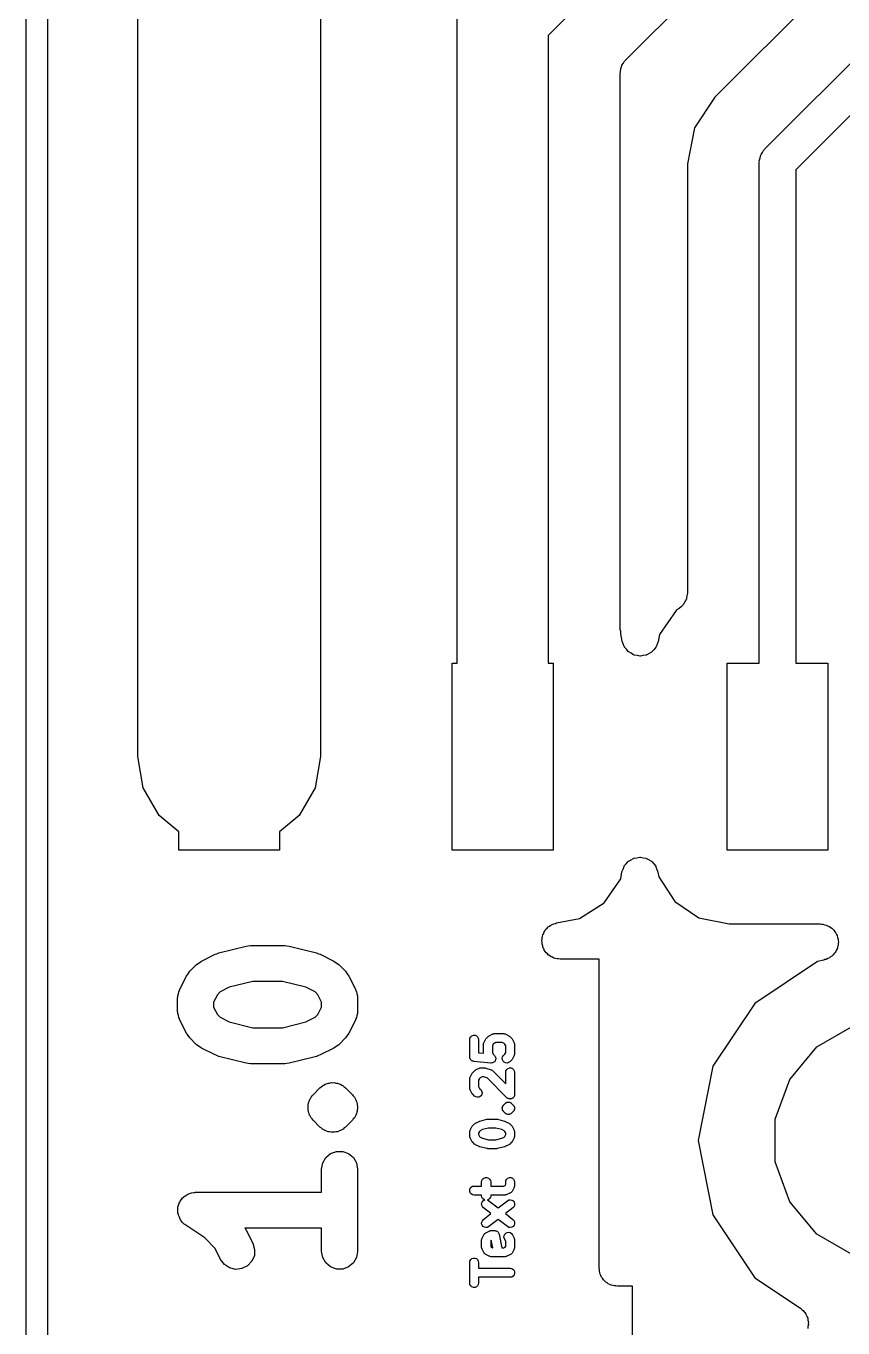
# Model space of a CAD drawing. Extents: x 125.9 to 155.7, y -114.6 to -82.3.
# Drawn here: x 125.91 to 131.58, y -100.49 to -91.44 of the extents above; entities that cross this region are included whole.
import ezdxf

# ---------------------------------------------------------------- set-up
doc = ezdxf.new("R2010")
doc.units = 0
doc.header["$MEASUREMENT"] = 0
doc.layers.add('BLACK', color=7, linetype='CONTINUOUS')

msp = doc.modelspace()

# ---------------------------------------------------------------- linework, layer by layer
at = {"layer": 'Black'}
for p, q in [((125.909, -114.554), (125.909, -82.423)), ((126.059, -82.498), (126.059, -114.479)), ((134.691, -86.3575), (129.537, -91.5105)), ((130.075, -91.6804), (134.86, -86.8947)), ((135.118, -87.5155), (130.695, -91.9378)), ((131.04, -92.3002), (135.48, -87.8602)), ((135.623, -88.077), (131.257, -92.4426)), ((126.685, -96.52), (126.685, -90.993)), ((127.955, -91.256), (127.955, -96.52)), ((128.903, -95.87), (128.903, -91.379)), ((129.537, -91.5105), (129.537, -95.87)), ((130.049, -91.7166), (130.059, -91.703)), ((130.059, -91.703), (130.067, -91.6886)), ((130.067, -91.6886), (130.071, -91.685)), ((130.071, -91.685), (130.075, -91.6804)), ((130.037, -91.7702), (130.038, -91.7647)), ((130.037, -95.636), (130.037, -91.7702)), ((130.038, -91.7592), (130.042, -91.7431)), ((130.038, -91.7647), (130.038, -91.7592)), ((130.042, -91.7431), (130.045, -91.7268)), ((130.045, -91.7268), (130.048, -91.7219)), ((130.048, -91.7219), (130.049, -91.7166)), ((130.695, -91.9378), (130.553, -92.151)), ((130.553, -92.151), (130.503, -92.4025)), ((131.011, -92.3466), (131.013, -92.3417)), ((131.013, -92.3417), (131.015, -92.3363)), ((131.015, -92.3363), (131.024, -92.3227)), ((131.024, -92.3227), (131.033, -92.3084)), ((131.033, -92.3084), (131.037, -92.3048)), ((131.037, -92.3048), (131.04, -92.3002)), ((130.503, -92.4025), (130.503, -95.3849)), ((131.003, -92.3789), (131.008, -92.3629)), ((131.004, -92.3845), (131.003, -92.3789)), ((131.003, -92.39), (131.004, -92.3845)), ((131.003, -95.87), (131.003, -92.39)), ((131.008, -92.3629), (131.011, -92.3466)), ((131.257, -92.4426), (131.257, -95.87)), ((130.5, -95.4036), (130.497, -95.4225)), ((130.503, -95.3849), (130.5, -95.4036)), ((130.425, -95.5046), (130.31, -95.6717)), ((130.445, -95.4917), (130.425, -95.5046)), ((130.459, -95.4788), (130.445, -95.4917)), ((130.473, -95.4665), (130.459, -95.4788)), ((130.475, -95.4638), (130.473, -95.4665)), ((130.477, -95.4617), (130.475, -95.4638)), ((130.486, -95.4448), (130.477, -95.4617)), ((130.495, -95.4283), (130.486, -95.4448)), ((130.496, -95.4253), (130.495, -95.4283)), ((130.497, -95.4225), (130.496, -95.4253)), ((130.04, -95.6499), (130.037, -95.636)), ((130.041, -95.664), (130.04, -95.6499)), ((130.042, -95.6669), (130.041, -95.664)), ((130.051, -95.718), (130.042, -95.6669)), ((130.31, -95.6717), (130.301, -95.7197)), ((130.058, -95.7364), (130.051, -95.718)), ((130.065, -95.7552), (130.058, -95.7364)), ((130.066, -95.757), (130.065, -95.7552)), ((130.067, -95.7592), (130.066, -95.757)), ((130.08, -95.7742), (130.067, -95.7592)), ((130.092, -95.7897), (130.08, -95.7742)), ((130.272, -95.7756), (130.259, -95.7908)), ((130.285, -95.7607), (130.272, -95.7756)), ((130.287, -95.7567), (130.285, -95.7585)), ((130.285, -95.7585), (130.285, -95.7607)), ((130.294, -95.7381), (130.287, -95.7567)), ((130.301, -95.7197), (130.294, -95.7381)), ((130.094, -95.7909), (130.092, -95.7897)), ((130.096, -95.7927), (130.094, -95.7909)), ((130.113, -95.8024), (130.096, -95.7927)), ((130.13, -95.8127), (130.113, -95.8024)), ((130.132, -95.8132), (130.13, -95.8127)), ((130.134, -95.8143), (130.132, -95.8132)), ((130.154, -95.8175), (130.134, -95.8143)), ((130.173, -95.8214), (130.154, -95.8175)), ((130.175, -95.8211), (130.173, -95.8214)), ((130.178, -95.8215), (130.175, -95.8211)), ((130.197, -95.8178), (130.178, -95.8215)), ((130.217, -95.8149), (130.197, -95.8178)), ((130.219, -95.8138), (130.217, -95.8149)), ((130.221, -95.8133), (130.219, -95.8138)), ((130.238, -95.8033), (130.221, -95.8133)), ((130.255, -95.7938), (130.238, -95.8033)), ((130.257, -95.792), (130.255, -95.7938)), ((130.259, -95.7908), (130.257, -95.792)), ((128.87, -97.17), (128.87, -95.87)), ((128.87, -95.87), (128.903, -95.87)), ((129.537, -95.87), (129.57, -95.87)), ((129.57, -95.87), (129.57, -97.17)), ((130.78, -97.17), (130.78, -95.87)), ((130.78, -95.87), (131.003, -95.87)), ((131.257, -95.87), (131.48, -95.87)), ((131.48, -95.87), (131.48, -97.17)), ((126.723, -96.7372), (126.685, -96.52)), ((127.955, -96.52), (127.917, -96.7372)), ((126.834, -96.9282), (126.723, -96.7372)), ((127.917, -96.7372), (127.806, -96.9282)), ((126.97, -97.0427), (126.834, -96.9282)), ((127.806, -96.9282), (127.67, -97.0427)), ((126.97, -97.17), (126.97, -97.0427)), ((127.67, -97.0427), (127.67, -97.17)), ((127.67, -97.17), (126.97, -97.17)), ((129.57, -97.17), (128.87, -97.17)), ((130.131, -97.2262), (130.133, -97.2251)), ((130.133, -97.2251), (130.153, -97.2222)), ((130.153, -97.2222), (130.172, -97.2185)), ((130.172, -97.2185), (130.175, -97.2189)), ((130.175, -97.2189), (130.177, -97.2186)), ((130.177, -97.2186), (130.196, -97.2225)), ((130.196, -97.2225), (130.216, -97.2257)), ((131.48, -97.17), (130.78, -97.17)), ((130.049, -97.3203), (130.056, -97.3019)), ((130.056, -97.3019), (130.063, -97.2833)), ((130.063, -97.2833), (130.065, -97.2814)), ((130.065, -97.2793), (130.078, -97.2644)), ((130.065, -97.2814), (130.065, -97.2793)), ((130.078, -97.2644), (130.091, -97.2492)), ((130.091, -97.2492), (130.093, -97.248)), ((130.093, -97.248), (130.095, -97.2462)), ((130.095, -97.2462), (130.112, -97.2367)), ((130.112, -97.2367), (130.129, -97.2267)), ((130.129, -97.2267), (130.131, -97.2262)), ((130.216, -97.2257), (130.218, -97.2268)), ((130.218, -97.2268), (130.22, -97.2273)), ((130.22, -97.2273), (130.237, -97.2376)), ((130.237, -97.2376), (130.254, -97.2473)), ((130.254, -97.2473), (130.256, -97.2491)), ((130.256, -97.2491), (130.258, -97.2503)), ((130.258, -97.2503), (130.27, -97.2658)), ((130.27, -97.2658), (130.283, -97.2808)), ((130.283, -97.2808), (130.284, -97.283)), ((130.284, -97.283), (130.285, -97.2848)), ((130.285, -97.2848), (130.292, -97.3035)), ((130.292, -97.3035), (130.299, -97.322)), ((129.925, -97.5354), (130.04, -97.3683)), ((130.04, -97.3683), (130.049, -97.3203)), ((130.299, -97.322), (130.305, -97.3545)), ((130.305, -97.3545), (130.415, -97.5254)), ((129.754, -97.6453), (129.925, -97.5354)), ((130.415, -97.5254), (130.582, -97.6395)), ((129.586, -97.679), (129.595, -97.6753)), ((129.595, -97.6753), (129.754, -97.6453)), ((130.582, -97.6395), (130.793, -97.6823)), ((129.494, -97.778), (129.497, -97.7683)), ((129.497, -97.7683), (129.499, -97.758)), ((129.499, -97.758), (129.505, -97.7477)), ((129.505, -97.7477), (129.509, -97.7366)), ((129.509, -97.7366), (129.516, -97.7286)), ((129.516, -97.7286), (129.521, -97.7196)), ((129.521, -97.7196), (129.53, -97.7119)), ((129.53, -97.7119), (129.537, -97.7028)), ((129.537, -97.7028), (129.546, -97.6976)), ((129.546, -97.6976), (129.554, -97.6908)), ((129.554, -97.6908), (129.565, -97.6867)), ((129.565, -97.6867), (129.575, -97.6808)), ((129.575, -97.6808), (129.586, -97.679)), ((130.793, -97.6823), (131.425, -97.6823)), ((131.425, -97.6823), (131.435, -97.684)), ((131.435, -97.684), (131.444, -97.6838)), ((131.444, -97.6838), (131.456, -97.6878)), ((131.456, -97.6878), (131.468, -97.6899)), ((131.468, -97.6899), (131.477, -97.6948)), ((131.477, -97.6948), (131.486, -97.6979)), ((131.486, -97.6979), (131.496, -97.7058)), ((131.496, -97.7058), (131.507, -97.712)), ((131.507, -97.712), (131.513, -97.7195)), ((131.513, -97.7195), (131.52, -97.7255)), ((131.52, -97.7255), (131.527, -97.7362)), ((131.527, -97.7362), (131.535, -97.7458)), ((131.535, -97.7458), (131.538, -97.7549)), ((131.538, -97.7549), (131.543, -97.7633)), ((131.543, -97.7633), (131.546, -97.7755)), ((127.248, -97.8834), (127.438, -97.8358)), ((127.438, -97.8358), (127.453, -97.8347)), ((127.453, -97.8347), (127.468, -97.832)), ((127.468, -97.832), (127.706, -97.832)), ((127.706, -97.832), (127.721, -97.8347)), ((127.721, -97.8347), (127.737, -97.8358)), ((127.737, -97.8358), (127.927, -97.8834)), ((129.492, -97.8015), (129.494, -97.7899)), ((129.494, -97.8118), (129.492, -97.8015)), ((129.494, -97.7899), (129.494, -97.778)), ((129.494, -97.8221), (129.494, -97.8118)), ((129.498, -97.8333), (129.494, -97.8221)), ((129.5, -97.8449), (129.498, -97.8333)), ((129.505, -97.8538), (129.5, -97.8449)), ((129.509, -97.8636), (129.505, -97.8538)), ((131.545, -97.8501), (131.539, -97.8611)), ((131.547, -97.8405), (131.545, -97.8501)), ((131.546, -97.7755), (131.55, -97.7872)), ((131.55, -97.8313), (131.547, -97.8405)), ((131.55, -97.7872), (131.55, -97.797)), ((131.55, -97.797), (131.552, -97.8065)), ((131.552, -97.8065), (131.55, -97.8188)), ((131.55, -97.8188), (131.55, -97.8313)), ((127.111, -97.9524), (127.127, -97.9405)), ((127.127, -97.9405), (127.222, -97.8929)), ((127.222, -97.8929), (127.235, -97.889)), ((127.235, -97.889), (127.248, -97.8834)), ((127.927, -97.8834), (127.94, -97.889)), ((127.94, -97.889), (127.953, -97.8929)), ((127.953, -97.8929), (128.048, -97.9405)), ((128.048, -97.9405), (128.064, -97.9524)), ((129.516, -97.8727), (129.509, -97.8636)), ((129.522, -97.8828), (129.516, -97.8727)), ((129.531, -97.8894), (129.522, -97.8828)), ((129.537, -97.8974), (129.531, -97.8894)), ((129.547, -97.9033), (129.537, -97.8974)), ((129.557, -97.9108), (129.547, -97.9033)), ((129.566, -97.9142), (129.557, -97.9108)), ((129.575, -97.9194), (129.566, -97.9142)), ((129.587, -97.9215), (129.575, -97.9194)), ((129.598, -97.9254), (129.587, -97.9215)), ((129.609, -97.9253), (129.598, -97.9254)), ((129.619, -97.9271), (129.609, -97.9253)), ((129.89, -97.9271), (129.619, -97.9271)), ((129.89, -100.072), (129.89, -97.9271)), ((131.408, -97.9421), (130.971, -98.2342)), ((131.45, -97.9338), (131.408, -97.9421)), ((131.459, -97.9303), (131.45, -97.9338)), ((131.468, -97.9286), (131.459, -97.9303)), ((131.479, -97.9224), (131.468, -97.9286)), ((131.491, -97.9179), (131.479, -97.9224)), ((131.498, -97.9114), (131.491, -97.9179)), ((131.507, -97.9066), (131.498, -97.9114)), ((131.515, -97.897), (131.507, -97.9066)), ((131.524, -97.8888), (131.515, -97.897)), ((131.529, -97.8802), (131.524, -97.8888)), ((131.535, -97.8728), (131.529, -97.8802)), ((131.539, -97.8611), (131.535, -97.8728)), ((127.023, -98.044), (127.035, -98.0279)), ((127.035, -98.0279), (127.047, -98.0115)), ((127.047, -98.0115), (127.094, -97.9639)), ((127.094, -97.9639), (127.111, -97.9524)), ((128.064, -97.9524), (128.081, -97.9639)), ((128.081, -97.9639), (128.128, -98.0115)), ((128.128, -98.0115), (128.14, -98.0279)), ((128.14, -98.0279), (128.152, -98.044)), ((126.976, -98.1392), (127.023, -98.044)), ((127.321, -98.1226), (127.257, -98.155)), ((127.484, -98.082), (127.321, -98.1226)), ((127.691, -98.082), (127.484, -98.082)), ((127.853, -98.1226), (127.691, -98.082)), ((127.918, -98.155), (127.853, -98.1226)), ((128.152, -98.044), (128.199, -98.1392)), ((126.962, -98.1951), (126.964, -98.188)), ((126.962, -98.2904), (126.962, -98.1951)), ((126.963, -98.1809), (126.967, -98.1668)), ((126.964, -98.188), (126.963, -98.1809)), ((126.967, -98.1668), (126.97, -98.1524)), ((126.97, -98.1524), (126.974, -98.1461)), ((126.974, -98.1461), (126.976, -98.1392)), ((127.238, -98.1739), (127.212, -98.2246)), ((127.257, -98.155), (127.238, -98.1739)), ((127.937, -98.1739), (127.918, -98.155)), ((127.962, -98.2247), (127.937, -98.1739)), ((128.199, -98.1392), (128.201, -98.1461)), ((128.201, -98.1461), (128.205, -98.1524)), ((128.205, -98.1524), (128.207, -98.1668)), ((128.207, -98.1668), (128.212, -98.1809)), ((128.212, -98.1809), (128.211, -98.188)), ((128.211, -98.188), (128.212, -98.1951)), ((128.212, -98.1951), (128.212, -98.2904)), ((126.964, -98.2975), (126.962, -98.2904)), ((126.963, -98.3047), (126.964, -98.2975)), ((126.967, -98.3187), (126.963, -98.3047)), ((127.212, -98.2246), (127.212, -98.2609)), ((127.212, -98.2609), (127.238, -98.3116)), ((127.937, -98.3116), (127.962, -98.2609)), ((127.962, -98.2609), (127.962, -98.2247)), ((128.212, -98.3047), (128.207, -98.3187)), ((128.212, -98.2904), (128.211, -98.2975)), ((128.211, -98.2975), (128.212, -98.3047)), ((130.971, -98.2342), (130.679, -98.6713)), ((126.97, -98.3331), (126.967, -98.3187)), ((126.974, -98.3394), (126.97, -98.3331)), ((126.976, -98.3463), (126.974, -98.3394)), ((127.023, -98.4415), (126.976, -98.3463)), ((127.238, -98.3116), (127.257, -98.3305)), ((127.257, -98.3305), (127.321, -98.3629)), ((127.321, -98.3629), (127.484, -98.4035)), ((127.691, -98.4035), (127.853, -98.3629)), ((127.853, -98.3629), (127.918, -98.3305)), ((127.918, -98.3305), (127.937, -98.3116)), ((128.199, -98.3463), (128.152, -98.4415)), ((128.201, -98.3394), (128.199, -98.3463)), ((128.205, -98.3331), (128.201, -98.3394)), ((128.207, -98.3187), (128.205, -98.3331)), ((131.403, -98.5359), (131.659, -98.3883)), ((127.035, -98.4576), (127.023, -98.4415)), ((127.047, -98.474), (127.035, -98.4576)), ((127.094, -98.5216), (127.047, -98.474)), ((127.484, -98.4035), (127.691, -98.4035)), ((128.128, -98.474), (128.081, -98.5216)), ((128.14, -98.4576), (128.128, -98.474)), ((128.152, -98.4415), (128.14, -98.4576)), ((128.991, -98.4866), (128.993, -98.4759)), ((128.991, -98.6057), (128.991, -98.4866)), ((128.993, -98.4759), (128.998, -98.4665)), ((128.998, -98.4665), (129.006, -98.4596)), ((129.006, -98.4596), (129.017, -98.4558)), ((129.017, -98.4558), (129.028, -98.4558)), ((129.028, -98.4558), (129.038, -98.4596)), ((129.038, -98.4596), (129.046, -98.4665)), ((129.046, -98.4665), (129.051, -98.4759)), ((129.051, -98.4759), (129.053, -98.4866)), ((129.053, -98.4866), (129.053, -98.5774)), ((129.089, -98.5084), (129.101, -98.4845)), ((129.101, -98.4845), (129.104, -98.4805)), ((129.104, -98.4805), (129.107, -98.4764)), ((129.107, -98.4764), (129.119, -98.4645)), ((129.119, -98.4645), (129.123, -98.4617)), ((129.123, -98.4617), (129.127, -98.4587)), ((129.127, -98.4587), (129.151, -98.4468)), ((129.151, -98.4468), (129.153, -98.4462)), ((129.153, -98.4462), (129.154, -98.4453)), ((129.154, -98.4453), (129.158, -98.4447)), ((129.158, -98.4447), (129.161, -98.4437)), ((129.161, -98.4437), (129.163, -98.4438)), ((129.163, -98.4438), (129.165, -98.4435)), ((129.165, -98.4435), (129.224, -98.4435)), ((129.224, -98.4435), (129.226, -98.4438)), ((129.226, -98.4438), (129.228, -98.4437)), ((129.228, -98.4437), (129.232, -98.4447)), ((129.232, -98.4447), (129.235, -98.4453)), ((129.235, -98.4453), (129.237, -98.4462)), ((129.237, -98.4462), (129.238, -98.4468)), ((129.238, -98.4468), (129.262, -98.4587)), ((129.262, -98.4587), (129.266, -98.4616)), ((129.266, -98.4616), (129.27, -98.4645)), ((129.27, -98.4645), (129.282, -98.4764)), ((129.282, -98.4764), (129.285, -98.4805)), ((129.285, -98.4805), (129.288, -98.4845)), ((129.288, -98.4845), (129.3, -98.5084)), ((127.111, -98.5331), (127.094, -98.5216)), ((127.127, -98.545), (127.111, -98.5331)), ((127.222, -98.5927), (127.127, -98.545)), ((128.048, -98.545), (127.953, -98.5927)), ((128.064, -98.5331), (128.048, -98.545)), ((128.081, -98.5216), (128.064, -98.5331)), ((129.053, -98.5774), (129.086, -98.5807)), ((129.086, -98.5188), (129.087, -98.5152)), ((129.086, -98.5206), (129.086, -98.5188)), ((129.086, -98.5223), (129.086, -98.5206)), ((129.086, -98.5807), (129.086, -98.5223)), ((129.087, -98.5152), (129.088, -98.5116)), ((129.088, -98.5116), (129.089, -98.5101)), ((129.089, -98.5101), (129.089, -98.5084)), ((129.155, -98.517), (129.149, -98.5297)), ((129.149, -98.5297), (129.149, -98.5745)), ((129.149, -98.5745), (129.155, -98.5872)), ((129.16, -98.5123), (129.155, -98.517)), ((129.172, -98.506), (129.16, -98.5123)), ((129.217, -98.506), (129.172, -98.506)), ((129.23, -98.5123), (129.217, -98.506)), ((129.235, -98.517), (129.23, -98.5123)), ((129.241, -98.5297), (129.235, -98.517)), ((129.235, -98.5872), (129.241, -98.5745)), ((129.241, -98.5745), (129.241, -98.5297)), ((129.3, -98.5084), (129.301, -98.5101)), ((129.301, -98.5101), (129.301, -98.5116)), ((129.301, -98.5116), (129.302, -98.5153)), ((129.302, -98.5153), (129.303, -98.5188)), ((129.303, -98.5188), (129.303, -98.5206)), ((129.303, -98.5206), (129.303, -98.5223)), ((129.303, -98.5223), (129.303, -98.5819)), ((129.303, -98.5819), (129.303, -98.5836)), ((131.214, -98.762), (131.403, -98.5359)), ((127.235, -98.5966), (127.222, -98.5927)), ((127.248, -98.6021), (127.235, -98.5966)), ((127.438, -98.6497), (127.248, -98.6021)), ((127.453, -98.6508), (127.438, -98.6497)), ((127.468, -98.6535), (127.453, -98.6508)), ((127.706, -98.6535), (127.468, -98.6535)), ((127.721, -98.6508), (127.706, -98.6535)), ((127.737, -98.6497), (127.721, -98.6508)), ((127.927, -98.6021), (127.737, -98.6497)), ((127.94, -98.5966), (127.927, -98.6021)), ((127.953, -98.5927), (127.94, -98.5966)), ((128.991, -98.6068), (128.991, -98.6057)), ((128.991, -98.608), (128.991, -98.6068)), ((128.992, -98.6121), (128.991, -98.608)), ((128.993, -98.6164), (128.992, -98.6121)), ((128.993, -98.6174), (128.993, -98.6164)), ((128.994, -98.6185), (128.993, -98.6174)), ((128.996, -98.622), (128.994, -98.6185)), ((128.998, -98.6258), (128.996, -98.622)), ((128.999, -98.6265), (128.998, -98.6258)), ((129, -98.6275), (128.999, -98.6265)), ((129.003, -98.63), (129, -98.6275)), ((129.006, -98.6327), (129.003, -98.63)), ((129.008, -98.6331), (129.006, -98.6327)), ((129.009, -98.6338), (129.008, -98.6331)), ((129.013, -98.635), (129.009, -98.6338)), ((129.017, -98.6364), (129.013, -98.635)), ((129.018, -98.6364), (129.017, -98.6364)), ((129.019, -98.6368), (129.018, -98.6364)), ((129.138, -98.6487), (129.019, -98.6368)), ((129.144, -98.6482), (129.138, -98.6487)), ((129.138, -98.6487), (129.138, -98.6487)), ((129.138, -98.6487), (129.138, -98.6487)), ((129.149, -98.6479), (129.144, -98.6482)), ((129.154, -98.6455), (129.149, -98.6478)), ((129.149, -98.6478), (129.149, -98.6478)), ((129.149, -98.6478), (129.149, -98.6479)), ((129.159, -98.6434), (129.154, -98.6455)), ((129.155, -98.5872), (129.163, -98.5955)), ((129.163, -98.6394), (129.159, -98.6432)), ((129.159, -98.6432), (129.159, -98.6433)), ((129.159, -98.6433), (129.159, -98.6434)), ((129.163, -98.5955), (129.163, -98.5956)), ((129.163, -98.5956), (129.164, -98.5957)), ((129.167, -98.6358), (129.163, -98.6394)), ((129.164, -98.5957), (129.166, -98.6001)), ((129.166, -98.6001), (129.169, -98.6044)), ((129.169, -98.6307), (129.167, -98.6355)), ((129.167, -98.6355), (129.167, -98.6356)), ((129.167, -98.6356), (129.167, -98.6358)), ((129.169, -98.6044), (129.17, -98.6046)), ((129.171, -98.626), (129.169, -98.6307)), ((129.17, -98.6046), (129.17, -98.6047)), ((129.17, -98.6047), (129.171, -98.6098)), ((129.171, -98.6098), (129.172, -98.6148)), ((129.172, -98.6204), (129.171, -98.6257)), ((129.171, -98.6257), (129.171, -98.6258)), ((129.171, -98.6258), (129.171, -98.626)), ((129.172, -98.6148), (129.172, -98.615)), ((129.172, -98.615), (129.172, -98.6152)), ((129.172, -98.6152), (129.172, -98.6204)), ((129.217, -98.6148), (129.22, -98.6044)), ((129.218, -98.6257), (129.217, -98.6148)), ((129.223, -98.6355), (129.218, -98.6257)), ((129.22, -98.6044), (129.226, -98.5955)), ((129.23, -98.6432), (129.223, -98.6355)), ((129.226, -98.5955), (129.235, -98.5872)), ((129.24, -98.6478), (129.23, -98.6432)), ((129.251, -98.6487), (129.24, -98.6478)), ((129.261, -98.6459), (129.251, -98.6487)), ((129.27, -98.6397), (129.261, -98.6459)), ((129.282, -98.6278), (129.27, -98.6397)), ((129.285, -98.6237), (129.282, -98.6278)), ((129.288, -98.6196), (129.285, -98.6237)), ((129.3, -98.5958), (129.288, -98.6196)), ((129.301, -98.5941), (129.3, -98.5958)), ((129.302, -98.5889), (129.301, -98.5925)), ((129.301, -98.5925), (129.301, -98.5941)), ((129.303, -98.5854), (129.302, -98.5889)), ((129.303, -98.5836), (129.303, -98.5854)), ((130.679, -98.6713), (130.577, -99.187)), ((128.991, -98.7569), (128.992, -98.7533)), ((128.991, -98.7587), (128.991, -98.7569)), ((128.991, -98.7604), (128.991, -98.7587)), ((128.991, -98.82), (128.991, -98.7604)), ((128.992, -98.7533), (128.993, -98.7497)), ((128.993, -98.7497), (128.994, -98.7482)), ((128.994, -98.7465), (129.006, -98.7226)), ((128.994, -98.7482), (128.994, -98.7465)), ((129.006, -98.7226), (129.009, -98.7186)), ((129.009, -98.7186), (129.012, -98.7145)), ((129.012, -98.7145), (129.024, -98.7026)), ((129.024, -98.7026), (129.028, -98.6997)), ((129.028, -98.6997), (129.032, -98.6968)), ((129.032, -98.6968), (129.056, -98.6849)), ((129.06, -98.7551), (129.053, -98.7678)), ((129.056, -98.6849), (129.057, -98.6843)), ((129.057, -98.6843), (129.059, -98.6834)), ((129.059, -98.6834), (129.063, -98.6828)), ((129.064, -98.7504), (129.06, -98.7551)), ((129.063, -98.6828), (129.066, -98.6818)), ((129.077, -98.7441), (129.064, -98.7504)), ((129.066, -98.6818), (129.068, -98.6819)), ((129.068, -98.6819), (129.07, -98.6816)), ((129.07, -98.6816), (129.094, -98.6816)), ((129.088, -98.7441), (129.077, -98.7441)), ((129.112, -98.752), (129.088, -98.7441)), ((129.094, -98.6816), (129.098, -98.6824)), ((129.098, -98.6824), (129.103, -98.6832)), ((129.103, -98.6832), (129.139, -98.6951)), ((129.25, -98.8897), (129.112, -98.752)), ((129.139, -98.6951), (129.141, -98.6959)), ((129.141, -98.6959), (129.142, -98.6964)), ((129.142, -98.6964), (129.145, -98.6985)), ((129.145, -98.6985), (129.149, -98.7002)), ((129.149, -98.7002), (129.15, -98.7016)), ((129.15, -98.7016), (129.151, -98.7026)), ((129.151, -98.7026), (129.241, -98.7921)), ((129.241, -98.7128), (129.243, -98.7021)), ((129.241, -98.7921), (129.241, -98.7128)), ((129.243, -98.7021), (129.248, -98.6927)), ((129.248, -98.6927), (129.256, -98.6857)), ((129.256, -98.6857), (129.267, -98.682)), ((129.267, -98.682), (129.278, -98.682)), ((129.278, -98.682), (129.288, -98.6857)), ((129.288, -98.6857), (129.296, -98.6927)), ((129.296, -98.6927), (129.301, -98.7021)), ((129.301, -98.7021), (129.303, -98.7128)), ((129.303, -98.7128), (129.303, -98.8676)), ((131.113, -99.0394), (131.214, -98.762)), ((127.904, -98.8687), (127.951, -98.821)), ((127.951, -98.821), (127.96, -98.8148)), ((127.96, -98.8148), (127.968, -98.807)), ((127.968, -98.807), (127.978, -98.8024)), ((127.978, -98.8024), (127.987, -98.7961)), ((127.987, -98.7961), (127.997, -98.7933)), ((127.997, -98.7933), (128.007, -98.7887)), ((128.007, -98.7887), (128.018, -98.7877)), ((128.018, -98.7877), (128.029, -98.7849)), ((128.029, -98.7849), (128.04, -98.7859)), ((128.04, -98.7859), (128.051, -98.7849)), ((128.051, -98.7849), (128.061, -98.7877)), ((128.061, -98.7877), (128.072, -98.7887)), ((128.072, -98.7887), (128.082, -98.7933)), ((128.082, -98.7933), (128.093, -98.7961)), ((128.093, -98.7961), (128.102, -98.8024)), ((128.102, -98.8024), (128.111, -98.807)), ((128.111, -98.807), (128.119, -98.8148)), ((128.119, -98.8148), (128.128, -98.821)), ((128.128, -98.821), (128.176, -98.8687)), ((128.991, -98.8217), (128.991, -98.82)), ((128.991, -98.8235), (128.991, -98.8217)), ((128.992, -98.827), (128.991, -98.8235)), ((128.993, -98.8306), (128.992, -98.827)), ((128.994, -98.8322), (128.993, -98.8306)), ((128.994, -98.8339), (128.994, -98.8322)), ((129.006, -98.8577), (128.994, -98.8339)), ((129.053, -98.7678), (129.053, -98.8126)), ((129.053, -98.8126), (129.06, -98.8252)), ((129.06, -98.8252), (129.068, -98.8336)), ((129.068, -98.8336), (129.074, -98.8425)), ((129.074, -98.8425), (129.077, -98.8529)), ((129.077, -98.8529), (129.076, -98.8638)), ((127.868, -98.9462), (127.869, -98.9408)), ((127.869, -98.9353), (127.871, -98.9302)), ((127.869, -98.9408), (127.869, -98.9353)), ((127.871, -98.9247), (127.876, -98.9148)), ((127.871, -98.9302), (127.871, -98.9247)), ((127.876, -98.9148), (127.879, -98.9042)), ((127.879, -98.9042), (127.882, -98.8997)), ((127.882, -98.8997), (127.884, -98.8945)), ((127.884, -98.8945), (127.887, -98.8903)), ((127.887, -98.8903), (127.89, -98.8854)), ((127.89, -98.8854), (127.897, -98.8776)), ((127.897, -98.8776), (127.904, -98.8687)), ((128.176, -98.8687), (128.182, -98.8776)), ((128.182, -98.8776), (128.19, -98.8854)), ((128.19, -98.8854), (128.192, -98.8903)), ((128.192, -98.8903), (128.196, -98.8945)), ((128.196, -98.8945), (128.198, -98.8997)), ((128.198, -98.8997), (128.201, -98.9042)), ((128.201, -98.9042), (128.204, -98.9148)), ((128.204, -98.9148), (128.208, -98.9247)), ((128.208, -98.9247), (128.209, -98.9302)), ((128.209, -98.9302), (128.21, -98.9353)), ((128.21, -98.9353), (128.21, -98.9408)), ((128.21, -98.9408), (128.212, -98.9462)), ((129.009, -98.8618), (129.006, -98.8577)), ((129.012, -98.8659), (129.009, -98.8618)), ((129.024, -98.8778), (129.012, -98.8659)), ((129.033, -98.884), (129.024, -98.8778)), ((129.043, -98.8868), (129.033, -98.884)), ((129.054, -98.8859), (129.043, -98.8868)), ((129.064, -98.8813), (129.054, -98.8859)), ((129.072, -98.8736), (129.064, -98.8813)), ((129.076, -98.8638), (129.072, -98.8736)), ((129.223, -98.9449), (129.225, -98.943)), ((129.225, -98.943), (129.226, -98.9407)), ((129.226, -98.9407), (129.238, -98.9288)), ((129.238, -98.9288), (129.24, -98.9272)), ((129.24, -98.9272), (129.242, -98.9253)), ((129.242, -98.9253), (129.245, -98.9241)), ((129.245, -98.9241), (129.247, -98.9226)), ((129.247, -98.9226), (129.25, -98.9219)), ((129.253, -98.892), (129.25, -98.8897)), ((129.25, -98.9219), (129.252, -98.9207)), ((129.252, -98.9207), (129.255, -98.9205)), ((129.256, -98.8946), (129.253, -98.892)), ((129.255, -98.9205), (129.257, -98.9198)), ((129.258, -98.8951), (129.256, -98.8946)), ((129.257, -98.9198), (129.26, -98.92)), ((129.259, -98.8959), (129.258, -98.8951)), ((129.263, -98.8969), (129.259, -98.8959)), ((129.26, -98.92), (129.263, -98.9198)), ((129.267, -98.8983), (129.263, -98.8969)), ((129.263, -98.9198), (129.266, -98.9205)), ((129.266, -98.9205), (129.268, -98.9207)), ((129.268, -98.8983), (129.267, -98.8983)), ((129.269, -98.8987), (129.268, -98.8983)), ((129.268, -98.9207), (129.271, -98.9219)), ((129.273, -98.8983), (129.269, -98.8987)), ((129.271, -98.9219), (129.273, -98.9226)), ((129.278, -98.8983), (129.273, -98.8983)), ((129.273, -98.9226), (129.276, -98.9241)), ((129.276, -98.9241), (129.278, -98.9253)), ((129.279, -98.8979), (129.278, -98.8983)), ((129.278, -98.9253), (129.28, -98.9272)), ((129.28, -98.8978), (129.279, -98.8979)), ((129.284, -98.896), (129.28, -98.8978)), ((129.28, -98.9272), (129.282, -98.9288)), ((129.282, -98.9288), (129.294, -98.9407)), ((129.288, -98.8946), (129.284, -98.896)), ((129.289, -98.8937), (129.288, -98.8946)), ((129.29, -98.8932), (129.289, -98.8937)), ((129.293, -98.8903), (129.29, -98.8932)), ((129.296, -98.8877), (129.293, -98.8903)), ((129.294, -98.9407), (129.296, -98.9429)), ((129.297, -98.8865), (129.296, -98.8877)), ((129.296, -98.9429), (129.298, -98.9449)), ((129.298, -98.8855), (129.297, -98.8865)), ((129.299, -98.8818), (129.298, -98.8855)), ((129.301, -98.8783), (129.299, -98.8818)), ((129.302, -98.8769), (129.301, -98.8783)), ((129.303, -98.8716), (129.302, -98.8757)), ((129.302, -98.8757), (129.302, -98.8769)), ((129.303, -98.8676), (129.303, -98.8716)), ((127.869, -98.957), (127.868, -98.9462)), ((127.868, -98.9679), (127.869, -98.957)), ((127.869, -98.9733), (127.868, -98.9679)), ((127.869, -98.9788), (127.869, -98.9733)), ((127.871, -98.9839), (127.869, -98.9788)), ((127.871, -98.9894), (127.871, -98.9839)), ((127.876, -98.9993), (127.871, -98.9894)), ((127.879, -99.0099), (127.876, -98.9993)), ((127.882, -99.0144), (127.879, -99.0099)), ((127.884, -99.0195), (127.882, -99.0144)), ((127.887, -99.0238), (127.884, -99.0195)), ((127.89, -99.0287), (127.887, -99.0238)), ((127.897, -99.0365), (127.89, -99.0287)), ((128.19, -99.0287), (128.182, -99.0365)), ((128.192, -99.0238), (128.19, -99.0287)), ((128.196, -99.0195), (128.192, -99.0238)), ((128.198, -99.0144), (128.196, -99.0195)), ((128.201, -99.0099), (128.198, -99.0144)), ((128.204, -98.9993), (128.201, -99.0099)), ((128.208, -98.9894), (128.204, -98.9993)), ((128.209, -98.9839), (128.208, -98.9894)), ((128.21, -98.9788), (128.209, -98.9839)), ((128.212, -98.9679), (128.21, -98.9733)), ((128.21, -98.9733), (128.21, -98.9788)), ((128.212, -98.9462), (128.211, -98.957)), ((128.211, -98.957), (128.212, -98.9679)), ((129.217, -98.9601), (129.218, -98.9588)), ((129.217, -98.9628), (129.217, -98.9601)), ((129.217, -98.9655), (129.217, -98.9628)), ((129.218, -98.9669), (129.217, -98.9655)), ((129.218, -98.9547), (129.219, -98.9522)), ((129.218, -98.9561), (129.218, -98.9547)), ((129.218, -98.9574), (129.218, -98.9561)), ((129.218, -98.9588), (129.218, -98.9574)), ((129.218, -98.9682), (129.218, -98.9669)), ((129.218, -98.9695), (129.218, -98.9682)), ((129.218, -98.9709), (129.218, -98.9695)), ((129.219, -98.9734), (129.218, -98.9709)), ((129.219, -98.9522), (129.22, -98.9496)), ((129.22, -98.976), (129.219, -98.9734)), ((129.22, -98.9496), (129.221, -98.9485)), ((129.221, -98.9771), (129.22, -98.976)), ((129.221, -98.9472), (129.222, -98.9461)), ((129.221, -98.9485), (129.221, -98.9472)), ((129.221, -98.9784), (129.221, -98.9771)), ((129.222, -98.9795), (129.221, -98.9784)), ((129.222, -98.9461), (129.223, -98.9449)), ((129.223, -98.9807), (129.222, -98.9795)), ((129.225, -98.9827), (129.223, -98.9807)), ((129.226, -98.9849), (129.225, -98.9827)), ((129.238, -98.9968), (129.226, -98.9849)), ((129.24, -98.9984), (129.238, -98.9968)), ((129.242, -99.0003), (129.24, -98.9984)), ((129.245, -99.0015), (129.242, -99.0003)), ((129.247, -99.003), (129.245, -99.0015)), ((129.25, -99.0037), (129.247, -99.003)), ((129.252, -99.0049), (129.25, -99.0037)), ((129.255, -99.0051), (129.252, -99.0049)), ((129.257, -99.0058), (129.255, -99.0051)), ((129.26, -99.0056), (129.257, -99.0058)), ((129.263, -99.0058), (129.26, -99.0056)), ((129.266, -99.0051), (129.263, -99.0058)), ((129.268, -99.0049), (129.266, -99.0051)), ((129.271, -99.0037), (129.268, -99.0049)), ((129.273, -99.003), (129.271, -99.0037)), ((129.276, -99.0015), (129.273, -99.003)), ((129.278, -99.0003), (129.276, -99.0015)), ((129.28, -98.9984), (129.278, -99.0003)), ((129.282, -98.9968), (129.28, -98.9984)), ((129.294, -98.9849), (129.282, -98.9968)), ((129.296, -98.9827), (129.294, -98.9849)), ((129.298, -98.9807), (129.296, -98.9827)), ((129.298, -98.9449), (129.298, -98.9461)), ((129.298, -98.9461), (129.299, -98.9472)), ((129.299, -98.9784), (129.298, -98.9795)), ((129.298, -98.9795), (129.298, -98.9807)), ((129.299, -98.9472), (129.3, -98.9485)), ((129.3, -98.9771), (129.299, -98.9784)), ((129.3, -98.9485), (129.3, -98.9496)), ((129.3, -98.9496), (129.301, -98.9522)), ((129.301, -98.9734), (129.3, -98.976)), ((129.3, -98.976), (129.3, -98.9771)), ((129.301, -98.9522), (129.302, -98.9547)), ((129.302, -98.9709), (129.301, -98.9734)), ((129.302, -98.9547), (129.302, -98.9561)), ((129.302, -98.9561), (129.303, -98.9574)), ((129.303, -98.9682), (129.302, -98.9695)), ((129.302, -98.9695), (129.302, -98.9709)), ((129.303, -98.9574), (129.303, -98.9588)), ((129.303, -98.9588), (129.303, -98.9601)), ((129.303, -98.9601), (129.303, -98.9628)), ((129.303, -98.9628), (129.303, -98.9655)), ((129.303, -98.9655), (129.303, -98.9669)), ((129.303, -98.9669), (129.303, -98.9682)), ((127.904, -99.0454), (127.897, -99.0365)), ((127.951, -99.0931), (127.904, -99.0454)), ((127.96, -99.0993), (127.951, -99.0931)), ((127.968, -99.1071), (127.96, -99.0993)), ((127.978, -99.1117), (127.968, -99.1071)), ((127.987, -99.118), (127.978, -99.1117)), ((127.997, -99.1208), (127.987, -99.118)), ((128.007, -99.1254), (127.997, -99.1208)), ((128.082, -99.1208), (128.072, -99.1254)), ((128.093, -99.118), (128.082, -99.1208)), ((128.102, -99.1117), (128.093, -99.118)), ((128.111, -99.1071), (128.102, -99.1117)), ((128.119, -99.0993), (128.111, -99.1071)), ((128.128, -99.0931), (128.119, -99.0993)), ((128.176, -99.0454), (128.128, -99.0931)), ((128.182, -99.0365), (128.176, -99.0454)), ((128.991, -99.1259), (128.992, -99.1224)), ((128.992, -99.1224), (128.993, -99.1188)), ((128.993, -99.1188), (128.994, -99.1172)), ((128.994, -99.1155), (129.006, -99.0917)), ((128.994, -99.1172), (128.994, -99.1155)), ((129.006, -99.0917), (129.009, -99.0877)), ((129.009, -99.0877), (129.012, -99.0836)), ((129.012, -99.0836), (129.024, -99.0717)), ((129.024, -99.0717), (129.028, -99.0688)), ((129.028, -99.0688), (129.032, -99.0658)), ((129.032, -99.0658), (129.056, -99.0539)), ((129.06, -99.1242), (129.053, -99.1369)), ((129.056, -99.0539), (129.059, -99.0529)), ((129.059, -99.0529), (129.062, -99.0515)), ((129.064, -99.1194), (129.06, -99.1242)), ((129.062, -99.0515), (129.11, -99.0396)), ((129.081, -99.1113), (129.064, -99.1194)), ((129.121, -99.1012), (129.081, -99.1113)), ((129.11, -99.0396), (129.114, -99.0394)), ((129.114, -99.0394), (129.117, -99.0387)), ((129.117, -99.0387), (129.177, -99.0387)), ((129.173, -99.1012), (129.121, -99.1012)), ((129.214, -99.1113), (129.173, -99.1012)), ((129.177, -99.0387), (129.181, -99.0394)), ((129.181, -99.0394), (129.184, -99.0396)), ((129.184, -99.0396), (129.232, -99.0515)), ((129.23, -99.1194), (129.214, -99.1113)), ((129.235, -99.1242), (129.23, -99.1194)), ((129.232, -99.0515), (129.235, -99.0529)), ((129.235, -99.0529), (129.238, -99.0539)), ((129.241, -99.1369), (129.235, -99.1242)), ((129.238, -99.0539), (129.262, -99.0658)), ((129.262, -99.0658), (129.266, -99.0688)), ((129.266, -99.0688), (129.27, -99.0717)), ((129.27, -99.0717), (129.282, -99.0836)), ((129.282, -99.0836), (129.285, -99.0877)), ((129.285, -99.0877), (129.288, -99.0917)), ((129.288, -99.0917), (129.3, -99.1155)), ((129.3, -99.1155), (129.301, -99.1172)), ((129.301, -99.1172), (129.301, -99.1188)), ((129.301, -99.1188), (129.302, -99.1224)), ((129.302, -99.1224), (129.303, -99.1259)), ((131.113, -99.3346), (131.113, -99.0394)), ((128.018, -99.1264), (128.007, -99.1254)), ((128.029, -99.1292), (128.018, -99.1264)), ((128.04, -99.1282), (128.029, -99.1292)), ((128.051, -99.1292), (128.04, -99.1282)), ((128.061, -99.1264), (128.051, -99.1292)), ((128.072, -99.1254), (128.061, -99.1264)), ((128.991, -99.1277), (128.991, -99.1259)), ((128.991, -99.1295), (128.991, -99.1277)), ((128.991, -99.1533), (128.991, -99.1295)), ((128.991, -99.1551), (128.991, -99.1533)), ((128.991, -99.1569), (128.991, -99.1551)), ((128.992, -99.1604), (128.991, -99.1569)), ((128.993, -99.164), (128.992, -99.1604)), ((128.994, -99.1655), (128.993, -99.164)), ((128.994, -99.1673), (128.994, -99.1655)), ((129.006, -99.1911), (128.994, -99.1673)), ((129.009, -99.1951), (129.006, -99.1911)), ((129.012, -99.1992), (129.009, -99.1951)), ((129.024, -99.2111), (129.012, -99.1992)), ((129.028, -99.214), (129.024, -99.2111)), ((129.032, -99.2169), (129.028, -99.214)), ((129.053, -99.1369), (129.053, -99.1459)), ((129.053, -99.1459), (129.06, -99.1586)), ((129.06, -99.1586), (129.064, -99.1633)), ((129.064, -99.1633), (129.081, -99.1714)), ((129.081, -99.1714), (129.121, -99.1816)), ((129.121, -99.1816), (129.173, -99.1816)), ((129.173, -99.1816), (129.214, -99.1714)), ((129.214, -99.1714), (129.23, -99.1633)), ((129.23, -99.1633), (129.235, -99.1586)), ((129.235, -99.1586), (129.241, -99.1459)), ((129.241, -99.1459), (129.241, -99.1369)), ((129.266, -99.214), (129.262, -99.2169)), ((129.27, -99.2111), (129.266, -99.214)), ((129.282, -99.1992), (129.27, -99.2111)), ((129.285, -99.1951), (129.282, -99.1992)), ((129.288, -99.1911), (129.285, -99.1951)), ((129.3, -99.1673), (129.288, -99.1911)), ((129.301, -99.1655), (129.3, -99.1673)), ((129.302, -99.1604), (129.301, -99.164)), ((129.301, -99.164), (129.301, -99.1655)), ((129.303, -99.1569), (129.302, -99.1604)), ((129.303, -99.1259), (129.303, -99.1277)), ((129.303, -99.1277), (129.303, -99.1295)), ((129.303, -99.1295), (129.303, -99.1533)), ((129.303, -99.1533), (129.303, -99.1551)), ((129.303, -99.1551), (129.303, -99.1569)), ((130.577, -99.187), (130.679, -99.7027)), ((127.97, -99.3429), (127.992, -99.3053)), ((127.992, -99.3053), (128.025, -99.2774)), ((128.025, -99.2774), (128.066, -99.2625)), ((128.066, -99.2625), (128.109, -99.2625)), ((128.109, -99.2625), (128.15, -99.2774)), ((128.15, -99.2774), (128.183, -99.3053)), ((128.183, -99.3053), (128.205, -99.3429)), ((129.056, -99.2289), (129.032, -99.2169)), ((129.059, -99.2298), (129.056, -99.2289)), ((129.062, -99.2312), (129.059, -99.2298)), ((129.11, -99.2431), (129.062, -99.2312)), ((129.114, -99.2434), (129.11, -99.2431)), ((129.117, -99.2441), (129.114, -99.2434)), ((129.177, -99.2441), (129.117, -99.2441)), ((129.181, -99.2434), (129.177, -99.2441)), ((129.184, -99.2431), (129.181, -99.2434)), ((129.232, -99.2312), (129.184, -99.2431)), ((129.235, -99.2298), (129.232, -99.2312)), ((129.238, -99.2289), (129.235, -99.2298)), ((129.262, -99.2169), (129.238, -99.2289)), ((127.962, -99.3856), (127.97, -99.3429)), ((127.962, -99.5463), (127.962, -99.3856)), ((128.205, -99.3429), (128.212, -99.3856)), ((128.212, -99.3856), (128.212, -99.957)), ((131.214, -99.612), (131.113, -99.3346)), ((129.074, -99.4747), (129.076, -99.464)), ((129.074, -99.503), (129.074, -99.4747)), ((129.076, -99.464), (129.081, -99.4546)), ((129.081, -99.4546), (129.09, -99.4476)), ((129.09, -99.4476), (129.1, -99.4439)), ((129.1, -99.4439), (129.111, -99.4439)), ((129.111, -99.4439), (129.121, -99.4476)), ((129.121, -99.4476), (129.129, -99.4546)), ((129.129, -99.4546), (129.135, -99.464)), ((129.135, -99.464), (129.137, -99.4747)), ((129.137, -99.4747), (129.137, -99.503)), ((129.241, -99.4747), (129.243, -99.464)), ((129.241, -99.4911), (129.241, -99.4747)), ((129.243, -99.464), (129.248, -99.4546)), ((129.248, -99.4546), (129.256, -99.4476)), ((129.256, -99.4476), (129.267, -99.4439)), ((129.267, -99.4439), (129.278, -99.4439)), ((129.278, -99.4439), (129.288, -99.4476)), ((129.288, -99.4476), (129.296, -99.4546)), ((129.296, -99.4546), (129.301, -99.464)), ((129.301, -99.464), (129.303, -99.4747)), ((129.303, -99.4747), (129.303, -99.4985)), ((127.003, -99.5809), (127.007, -99.5756)), ((127.007, -99.5756), (127.02, -99.5681)), ((127.02, -99.5681), (127.032, -99.5593)), ((127.032, -99.5593), (127.039, -99.5573)), ((127.039, -99.5573), (127.045, -99.5539)), ((127.045, -99.5539), (127.059, -99.5513)), ((127.059, -99.5513), (127.074, -99.5471)), ((127.074, -99.5471), (127.081, -99.5475)), ((127.081, -99.5475), (127.087, -99.5463)), ((127.087, -99.5463), (127.962, -99.5463)), ((128.991, -99.5288), (128.995, -99.5186)), ((128.991, -99.5397), (128.991, -99.5288)), ((128.995, -99.5499), (128.991, -99.5397)), ((128.995, -99.5186), (129.002, -99.5103)), ((129.002, -99.5582), (128.995, -99.5499)), ((129.002, -99.5103), (129.011, -99.5049)), ((129.011, -99.5636), (129.002, -99.5582)), ((129.011, -99.5049), (129.022, -99.503)), ((129.022, -99.5655), (129.011, -99.5636)), ((129.022, -99.503), (129.074, -99.503)), ((129.074, -99.5655), (129.022, -99.5655)), ((129.074, -99.57), (129.074, -99.5655)), ((129.076, -99.5806), (129.074, -99.57)), ((129.137, -99.57), (129.135, -99.5806)), ((129.137, -99.503), (129.229, -99.503)), ((129.236, -99.5655), (129.137, -99.5655)), ((129.137, -99.5655), (129.137, -99.57)), ((129.229, -99.503), (129.237, -99.499)), ((129.238, -99.5652), (129.236, -99.5655)), ((129.237, -99.499), (129.241, -99.4911)), ((129.24, -99.5653), (129.238, -99.5652)), ((129.243, -99.5642), (129.24, -99.5653)), ((129.247, -99.5636), (129.243, -99.5642)), ((129.249, -99.5627), (129.247, -99.5636)), ((129.25, -99.5622), (129.249, -99.5627)), ((129.274, -99.5503), (129.25, -99.5622)), ((129.278, -99.5475), (129.274, -99.5503)), ((129.282, -99.545), (129.278, -99.5475)), ((129.283, -99.5438), (129.282, -99.5443)), ((129.282, -99.5443), (129.282, -99.545)), ((129.285, -99.54), (129.283, -99.5438)), ((129.288, -99.5363), (129.285, -99.54)), ((129.3, -99.5125), (129.288, -99.5363)), ((129.301, -99.5108), (129.3, -99.5125)), ((129.302, -99.5056), (129.301, -99.5092)), ((129.301, -99.5092), (129.301, -99.5108)), ((129.303, -99.5021), (129.302, -99.5056)), ((129.303, -99.4985), (129.303, -99.5003)), ((129.303, -99.5003), (129.303, -99.5021)), ((126.963, -99.6633), (126.964, -99.6566)), ((126.964, -99.6781), (126.963, -99.6633)), ((126.964, -99.6496), (126.969, -99.6356)), ((126.964, -99.6566), (126.964, -99.6496)), ((126.969, -99.6356), (126.973, -99.6211)), ((126.973, -99.6211), (126.977, -99.6153)), ((126.977, -99.6153), (126.979, -99.6088)), ((126.979, -99.6088), (126.989, -99.5974)), ((126.989, -99.5974), (126.997, -99.585)), ((126.997, -99.585), (127.003, -99.5809)), ((129.074, -99.625), (129.078, -99.6147)), ((129.075, -99.6359), (129.074, -99.625)), ((129.079, -99.646), (129.075, -99.6359)), ((129.081, -99.59), (129.076, -99.5806)), ((129.078, -99.6147), (129.085, -99.6062)), ((129.086, -99.654), (129.079, -99.646)), ((129.09, -99.597), (129.081, -99.59)), ((129.085, -99.6062), (129.094, -99.6005)), ((129.138, -99.695), (129.086, -99.654)), ((129.097, -99.5997), (129.09, -99.597)), ((129.094, -99.6005), (129.097, -99.5997)), ((129.121, -99.597), (129.114, -99.5996)), ((129.114, -99.5996), (129.115, -99.5998)), ((129.115, -99.5998), (129.125, -99.6049)), ((129.129, -99.59), (129.121, -99.597)), ((129.125, -99.6049), (129.189, -99.6552)), ((129.135, -99.5806), (129.129, -99.59)), ((129.189, -99.6552), (129.253, -99.6049)), ((129.291, -99.654), (129.239, -99.695)), ((129.253, -99.6049), (129.262, -99.5998)), ((129.262, -99.5998), (129.273, -99.5982)), ((129.273, -99.5982), (129.284, -99.6005)), ((129.284, -99.6005), (129.293, -99.6062)), ((129.299, -99.646), (129.291, -99.654)), ((129.293, -99.6062), (129.3, -99.6147)), ((129.303, -99.6359), (129.299, -99.646)), ((129.3, -99.6147), (129.303, -99.625)), ((129.303, -99.625), (129.303, -99.6359)), ((131.403, -99.8381), (131.214, -99.612)), ((126.964, -99.693), (126.964, -99.6781)), ((126.967, -99.6996), (126.964, -99.693)), ((126.967, -99.7064), (126.967, -99.6996)), ((126.974, -99.7198), (126.967, -99.7064)), ((126.979, -99.7338), (126.974, -99.7198)), ((126.984, -99.7391), (126.979, -99.7338)), ((126.987, -99.7454), (126.984, -99.7391)), ((126.997, -99.7557), (126.987, -99.7454)), ((127.007, -99.7671), (126.997, -99.7557)), ((129.074, -99.7649), (129.075, -99.754)), ((129.075, -99.754), (129.079, -99.7439)), ((129.079, -99.7439), (129.086, -99.7359)), ((129.086, -99.7359), (129.138, -99.695)), ((129.189, -99.7347), (129.125, -99.785)), ((129.253, -99.785), (129.189, -99.7347)), ((129.239, -99.695), (129.291, -99.7359)), ((129.291, -99.7359), (129.299, -99.7439)), ((129.299, -99.7439), (129.303, -99.754)), ((129.303, -99.754), (129.303, -99.7649)), ((130.679, -99.7027), (130.971, -100.14)), ((127.013, -99.7706), (127.007, -99.7671)), ((127.018, -99.7753), (127.013, -99.7706)), ((127.151, -99.8637), (127.018, -99.7753)), ((127.962, -99.7963), (127.43, -99.7963)), ((127.43, -99.7963), (127.437, -99.8059)), ((127.437, -99.8059), (127.485, -99.9011)), ((127.962, -99.957), (127.962, -99.7963)), ((129.078, -99.7752), (129.074, -99.7649)), ((129.077, -99.8655), (129.089, -99.8417)), ((129.085, -99.7837), (129.078, -99.7752)), ((129.094, -99.7894), (129.085, -99.7837)), ((129.089, -99.8417), (129.092, -99.838)), ((129.092, -99.838), (129.095, -99.8342)), ((129.104, -99.7917), (129.094, -99.7894)), ((129.095, -99.8337), (129.096, -99.833)), ((129.095, -99.8342), (129.095, -99.8337)), ((129.096, -99.833), (129.1, -99.8304)), ((129.1, -99.8304), (129.103, -99.8277)), ((129.103, -99.8277), (129.127, -99.8158)), ((129.115, -99.7901), (129.104, -99.7917)), ((129.125, -99.785), (129.115, -99.7901)), ((129.127, -99.8158), (129.129, -99.8153)), ((129.129, -99.8153), (129.13, -99.8144)), ((129.13, -99.8144), (129.134, -99.8138)), ((129.134, -99.8138), (129.138, -99.8127)), ((129.138, -99.8127), (129.139, -99.8128)), ((129.139, -99.8128), (129.141, -99.8125)), ((129.141, -99.8125), (129.165, -99.8125)), ((129.165, -99.8125), (129.17, -99.8134)), ((129.17, -99.8134), (129.175, -99.8142)), ((129.175, -99.8142), (129.175, -99.8143)), ((129.175, -99.8143), (129.176, -99.8144)), ((129.176, -99.8144), (129.18, -99.8169)), ((129.18, -99.8169), (129.184, -99.8194)), ((129.184, -99.8194), (129.185, -99.8196)), ((129.185, -99.8196), (129.185, -99.8198)), ((129.185, -99.8198), (129.188, -99.8237)), ((129.188, -99.8237), (129.192, -99.8275)), ((129.192, -99.8275), (129.192, -99.8279)), ((129.192, -99.8279), (129.192, -99.8281)), ((129.192, -99.8281), (129.194, -99.8329)), ((129.194, -99.8329), (129.196, -99.8376)), ((129.196, -99.8376), (129.214, -99.9316)), ((129.229, -99.8592), (129.23, -99.8484)), ((129.23, -99.8484), (129.234, -99.8384)), ((129.234, -99.8384), (129.242, -99.8306)), ((129.242, -99.8306), (129.251, -99.8257)), ((129.251, -99.8257), (129.262, -99.8245)), ((129.262, -99.7901), (129.253, -99.785)), ((129.273, -99.7917), (129.262, -99.7901)), ((129.262, -99.8245), (129.273, -99.827)), ((129.284, -99.7894), (129.273, -99.7917)), ((129.273, -99.827), (129.282, -99.833)), ((129.282, -99.833), (129.288, -99.8417)), ((129.293, -99.7837), (129.284, -99.7894)), ((129.288, -99.8417), (129.3, -99.8655)), ((129.3, -99.7752), (129.293, -99.7837)), ((129.303, -99.7649), (129.3, -99.7752)), ((131.659, -99.9857), (131.403, -99.8381)), ((127.223, -99.9359), (127.151, -99.8637)), ((127.261, -100.013), (127.223, -99.9359)), ((127.485, -99.9011), (127.497, -99.9428)), ((129.074, -99.8759), (129.075, -99.8724)), ((129.074, -99.8777), (129.074, -99.8759)), ((129.074, -99.8795), (129.074, -99.8777)), ((129.074, -99.9271), (129.074, -99.8795)), ((129.074, -99.9289), (129.074, -99.9271)), ((129.074, -99.9307), (129.074, -99.9289)), ((129.075, -99.9342), (129.074, -99.9307)), ((129.075, -99.8724), (129.076, -99.8688)), ((129.076, -99.9378), (129.075, -99.9342)), ((129.076, -99.8688), (129.077, -99.8672)), ((129.077, -99.9393), (129.076, -99.9378)), ((129.077, -99.8672), (129.077, -99.8655)), ((129.14, -99.8797), (129.137, -99.8869)), ((129.137, -99.8869), (129.137, -99.9197)), ((129.137, -99.9197), (129.141, -99.9276)), ((129.151, -99.9316), (129.14, -99.8797)), ((129.141, -99.9276), (129.149, -99.9316)), ((129.149, -99.9316), (129.151, -99.9316)), ((129.214, -99.9316), (129.229, -99.9316)), ((129.232, -99.8696), (129.229, -99.8592)), ((129.229, -99.9316), (129.237, -99.9276)), ((129.241, -99.8869), (129.232, -99.8696)), ((129.237, -99.9276), (129.241, -99.9197)), ((129.241, -99.9197), (129.241, -99.8869)), ((129.3, -99.8655), (129.301, -99.8672)), ((129.301, -99.8672), (129.301, -99.8688)), ((129.301, -99.8688), (129.302, -99.8724)), ((129.302, -99.9342), (129.301, -99.9378)), ((129.301, -99.9378), (129.301, -99.9393)), ((129.302, -99.8724), (129.303, -99.8759)), ((129.303, -99.9307), (129.302, -99.9342)), ((129.303, -99.8759), (129.303, -99.8777)), ((129.303, -99.8777), (129.303, -99.8795)), ((129.303, -99.8795), (129.303, -99.9271)), ((129.303, -99.9271), (129.303, -99.9289)), ((129.303, -99.9289), (129.303, -99.9307)), ((127.287, -100.048), (127.261, -100.013)), ((127.477, -100.026), (127.448, -100.057)), ((127.495, -99.9861), (127.477, -100.026)), ((127.497, -99.9428), (127.495, -99.9861)), ((127.97, -99.9998), (127.962, -99.957)), ((127.992, -100.037), (127.97, -99.9998)), ((128.205, -99.9998), (128.183, -100.037)), ((128.212, -99.957), (128.205, -99.9998)), ((128.991, -100.034), (128.993, -100.024)), ((128.993, -100.024), (128.998, -100.014)), ((128.998, -100.014), (129.006, -100.007)), ((129.006, -100.007), (129.017, -100.003)), ((129.017, -100.003), (129.028, -100.003)), ((129.028, -100.003), (129.038, -100.007)), ((129.038, -100.007), (129.046, -100.014)), ((129.046, -100.014), (129.051, -100.024)), ((129.051, -100.024), (129.053, -100.034)), ((129.077, -99.9411), (129.077, -99.9393)), ((129.089, -99.9649), (129.077, -99.9411)), ((129.092, -99.9686), (129.089, -99.9649)), ((129.095, -99.9724), (129.092, -99.9686)), ((129.095, -99.9729), (129.095, -99.9724)), ((129.096, -99.9736), (129.095, -99.9729)), ((129.1, -99.9761), (129.096, -99.9736)), ((129.103, -99.9789), (129.1, -99.9761)), ((129.127, -99.9908), (129.103, -99.9789)), ((129.129, -99.9913), (129.127, -99.9908)), ((129.13, -99.9922), (129.129, -99.9913)), ((129.134, -99.9928), (129.13, -99.9922)), ((129.138, -99.9939), (129.134, -99.9928)), ((129.139, -99.9937), (129.138, -99.9939)), ((129.141, -99.9941), (129.139, -99.9937)), ((129.236, -99.9941), (129.141, -99.9941)), ((129.238, -99.9937), (129.236, -99.9941)), ((129.24, -99.9939), (129.238, -99.9937)), ((129.243, -99.9928), (129.24, -99.9939)), ((129.247, -99.9922), (129.243, -99.9928)), ((129.249, -99.9913), (129.247, -99.9922)), ((129.25, -99.9908), (129.249, -99.9913)), ((129.274, -99.9789), (129.25, -99.9908)), ((129.278, -99.9761), (129.274, -99.9789)), ((129.282, -99.9736), (129.278, -99.9761)), ((129.283, -99.9724), (129.282, -99.9729)), ((129.282, -99.9729), (129.282, -99.9736)), ((129.285, -99.9686), (129.283, -99.9724)), ((129.288, -99.9649), (129.285, -99.9686)), ((129.3, -99.9411), (129.288, -99.9649)), ((129.301, -99.9393), (129.3, -99.9411)), ((127.323, -100.072), (127.287, -100.048)), ((127.366, -100.082), (127.323, -100.072)), ((127.409, -100.077), (127.366, -100.082)), ((127.448, -100.057), (127.409, -100.077)), ((128.025, -100.065), (127.992, -100.037)), ((128.066, -100.08), (128.025, -100.065)), ((128.109, -100.08), (128.066, -100.08)), ((128.15, -100.065), (128.109, -100.08)), ((128.183, -100.037), (128.15, -100.065)), ((128.991, -100.177), (128.991, -100.034)), ((129.053, -100.034), (129.053, -100.074)), ((129.053, -100.074), (129.272, -100.074)), ((129.272, -100.074), (129.283, -100.076)), ((129.283, -100.076), (129.292, -100.082)), ((129.292, -100.082), (129.299, -100.09)), ((129.299, -100.09), (129.303, -100.1)), ((129.303, -100.111), (129.299, -100.121)), ((129.303, -100.1), (129.303, -100.111)), ((129.892, -100.083), (129.89, -100.072)), ((129.892, -100.094), (129.892, -100.083)), ((129.896, -100.105), (129.892, -100.094)), ((129.898, -100.116), (129.896, -100.105)), ((129.903, -100.125), (129.898, -100.116)), ((128.993, -100.188), (128.991, -100.177)), ((128.998, -100.197), (128.993, -100.188)), ((129.006, -100.204), (128.998, -100.197)), ((129.017, -100.208), (129.006, -100.204)), ((129.028, -100.208), (129.017, -100.208)), ((129.038, -100.204), (129.028, -100.208)), ((129.046, -100.197), (129.038, -100.204)), ((129.051, -100.188), (129.046, -100.197)), ((129.053, -100.177), (129.051, -100.188)), ((129.272, -100.137), (129.053, -100.137)), ((129.053, -100.137), (129.053, -100.177)), ((129.283, -100.135), (129.272, -100.137)), ((129.292, -100.13), (129.283, -100.135)), ((129.299, -100.121), (129.292, -100.13)), ((129.907, -100.136), (129.903, -100.125)), ((129.914, -100.144), (129.907, -100.136)), ((129.92, -100.154), (129.914, -100.144)), ((129.928, -100.161), (129.92, -100.154)), ((129.936, -100.17), (129.928, -100.161)), ((129.945, -100.175), (129.936, -100.17)), ((129.954, -100.182), (129.945, -100.175)), ((129.964, -100.186), (129.954, -100.182)), ((129.974, -100.192), (129.964, -100.186)), ((129.985, -100.194), (129.974, -100.192)), ((129.995, -100.197), (129.985, -100.194)), ((130.006, -100.197), (129.995, -100.197)), ((130.017, -100.199), (130.006, -100.197)), ((130.121, -100.199), (130.017, -100.199)), ((130.121, -104.271), (130.121, -100.199)), ((130.971, -100.14), (131.288, -100.351)), ((131.288, -100.351), (131.298, -100.361)), ((131.298, -100.361), (131.309, -100.369)), ((131.309, -100.369), (131.314, -100.376)), ((131.314, -100.376), (131.32, -100.382)), ((131.32, -100.382), (131.326, -100.394)), ((131.326, -100.394), (131.334, -100.406)), ((131.334, -100.406), (131.336, -100.414)), ((131.336, -100.414), (131.339, -100.421)), ((131.339, -100.421), (131.341, -100.435)), ((131.341, -100.479), (131.339, -100.493)), ((131.341, -100.435), (131.344, -100.449)), ((131.344, -100.465), (131.341, -100.479)), ((131.344, -100.449), (131.343, -100.457)), ((131.343, -100.457), (131.344, -100.465))]:
    msp.add_line(p, q, dxfattribs=at)

doc.saveas('drawing.dxf')
